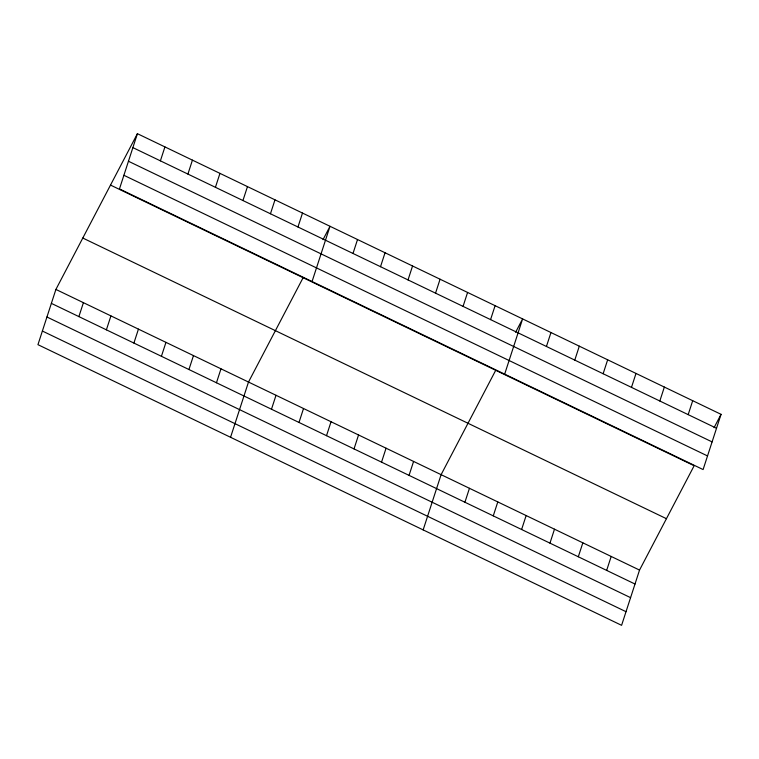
<?xml version="1.0" encoding="UTF-8"?>
<svg xmlns="http://www.w3.org/2000/svg" width="759" height="759" viewBox="0 0 759 759"><rect width="100%" height="100%" fill="white"/><g stroke="black" fill="none" stroke-linecap="round" stroke-linejoin="round"><path stroke-width="1.14" d="M137.407 133.679L119.467 188.915L703.1 469.565L721.05 414.329L137.407 133.679L55.9 289.435L37.95 344.671L621.593 625.321L639.533 570.085L694.153 465.732L110.51 185.082M78.879 316.607L83.414 302.67M160.396 160.851L164.921 146.914M106.393 329.833L110.928 315.896M187.909 174.077L192.435 160.14M133.907 343.068L138.442 329.131M215.423 187.312L219.958 173.375M161.42 356.303L165.955 342.356M242.937 200.537L247.472 186.6M188.944 369.529L193.469 355.591M270.451 213.772L274.986 199.835M216.457 382.764L220.983 368.817M297.964 226.998L302.499 213.061M230.556 437.288L248.497 382.052L303.116 277.699M312.063 281.523L330.013 226.296L323.021 239.654M271.485 409.224L276.01 395.287M353.001 253.468L357.527 239.521M298.999 422.45L303.524 408.513M380.515 266.694L385.041 252.756M326.512 435.685L331.038 421.748M408.029 279.929L412.554 265.982M354.026 448.911L358.552 434.973M435.543 293.154L440.068 279.217M381.54 462.146L386.065 448.208M463.056 306.389L467.582 292.452M409.054 475.371L413.579 461.434M490.57 319.615L495.096 305.678M423.152 529.896L441.102 474.669L495.712 370.307M504.669 374.14L522.609 318.913L515.617 332.271M464.916 502.24L469.451 488.303M546.433 346.483L550.958 332.537M493.265 515.873L497.79 501.927M574.781 360.108L579.307 346.17M521.613 529.497L526.139 515.56M603.13 373.741L607.655 359.804M549.962 543.131L554.487 529.194M631.479 387.375L636.004 373.437M578.311 556.764L582.836 542.827M659.827 401.008L664.353 387.071M606.659 570.398L611.185 556.461M688.176 414.642L692.701 400.695M714.058 427.697L721.05 414.329M132.882 147.616L716.524 428.266M128.451 161.25L712.094 441.899M123.888 175.282L707.53 455.941M82.797 238.041L666.44 518.691M55.9 289.435L639.533 570.085M51.365 303.372L635.008 584.032M46.944 317.006L630.577 597.656M42.381 331.038L626.014 611.697"/></g></svg>
